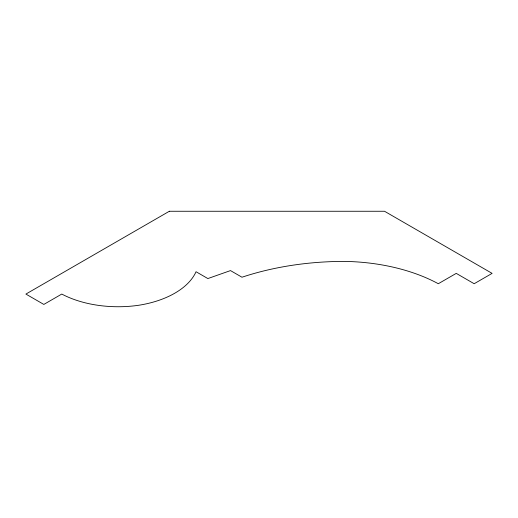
<?xml version="1.0" encoding="UTF-8"?>
<svg xmlns="http://www.w3.org/2000/svg" width="518" height="518" viewBox="0 0 518 518"><rect width="100%" height="100%" fill="white"/><g stroke="black" fill="none" stroke-linecap="round" stroke-linejoin="round"><path stroke-width="0.78" d="M169.347 211.26L25.9 294.075L43.829 304.429L61.784 294.062A83.463 48.187 0 0 0 138.623 305.277A81.132 46.84 0 0 0 196.037 271.73L207.86 278.561L230.497 270.59L241.977 277.221A204.785 118.233 0 0 1 345.338 261.409A142.871 82.485 0 0 1 438.306 283.728L456.241 273.374L474.171 283.728L492.1 273.374L384.518 211.26L169.347 211.26"/></g></svg>
